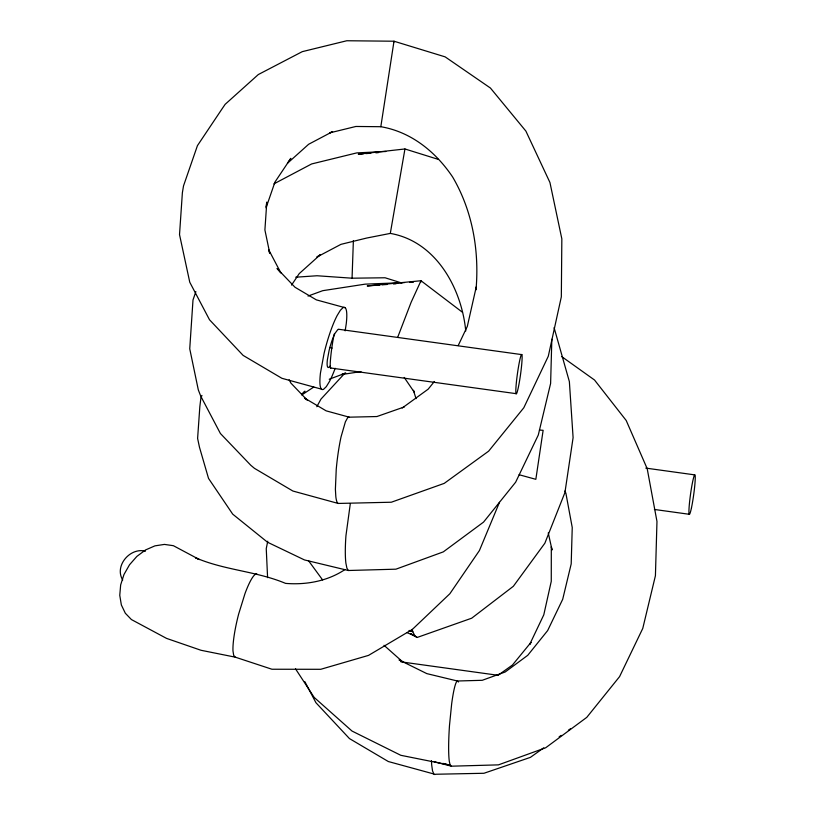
<?xml version="1.0" encoding="UTF-8"?>
<svg xmlns="http://www.w3.org/2000/svg" width="815" height="815" viewBox="0 0 815 815"><rect width="100%" height="100%" fill="white"/><g stroke="black" fill="none" stroke-linecap="round" stroke-linejoin="round"><path stroke-width="1.22" d="M551.837 339.234L550.614 383.457L538.287 435.037L515.64 482.205L483.55 522.109L443.299 551.877L395.927 569.176L348.362 570.5L304.474 559.936L267.524 542.23L232.713 514.153L208.528 478.405L199.461 447.19L197.607 438.419L199.838 406.644L200.918 397.751L201.947 395.428M353.384 240.527L352.06 278.2L317.055 275.755L295.733 277.202M458.193 345.58L467.321 326.377L476.255 286.89L476.011 289.824C479.403 250.775 472.598 211.085 452.651 177.028C435.821 151.926 411.218 131.867 380.819 126.712L394.002 41.219L445.143 56.867L490.426 88.03L525.889 131.093L549.942 182.509L561.841 238.866L561.331 296.833L548.291 356.237L523.811 407.755L488.623 451.174L444.226 483.377L391.332 502.223L338.225 503.446L292.88 491.027L254.443 468.33L250.786 465.263L220.407 433.509L200.724 396.1L198.31 389.886L189.742 348.8L193.002 299.94L195.875 291.638M393.94 42.085L394.002 41.219L346.813 40.75L302.273 51.651L258.304 74.552L225.144 104.33L221.772 109.281L197.434 145.651L183.528 185.84L182.377 192.737L179.524 234.608L189.763 282.224L209.506 319.755L243.135 355.411L281.909 378.303L321.518 389.152M317.157 256.919L340.955 244.347L366.709 238.041L390.304 233.406L404.943 148.972L438.439 159.424M345.163 330.849L346.243 323.82A43.552 7.865 -74.7 0 0 343.105 307.612L340.375 310.26L337.166 315.517A42.013 7.59 -74.7 0 0 324.085 353.313L320.448 373.076A43.552 7.865 -74.7 0 0 323.586 389.285L326.316 386.636L329.525 381.389A42.013 7.59 -74.7 0 0 335.189 368.278M266.026 206.694L266.8 202.089L264.906 229.952L269.673 252.823M350.287 503.813L345.947 535.72A42.176 6.449 -84.1 0 0 345.886 563.114L346.905 568.177L348.362 570.5M267.748 541.201L266.25 548.627L267.595 577.652M266.047 207.825L274.981 182.01L290.823 158.344L287.451 163.295L308.64 144.265L332.591 131.623L329.515 132.927L355.88 126.468L380.819 126.712M397.669 337.349L411.117 302.314L420.998 280.737L462.513 312.318M499.473 502.325L479.424 550.533L449.86 593.738L412.288 629.465L368.523 655.392L320.753 669.298L271.925 669.237L235.25 657.155L200.979 650.268L166.535 638.389L131.409 619.553L125.327 613.237L121.354 604.964L119.764 595.307L120.661 584.915L123.982 574.504L129.514 564.785L136.859 556.411L145.528 549.952L154.942 545.856L164.436 544.41L173.381 545.693L199.451 559.589M316.811 406.705L320.967 399.106L344.735 373.352M291.546 285.097L299.227 273.616L320.173 254.81L317.096 256.817M531.044 642.475L529.668 644.471L543.788 614.836L551.266 581.299L551.317 546.733L552.05 549.993L548.25 532.878M434.375 381.512L428.16 389.173L402.203 408.009M530.932 642.454L512.482 664.999L498.413 675.044M301.652 394.908L304.953 391.169L301.764 394.236M330.085 366.149L328.822 367.371A20.181 3.647 -74.7 0 1 327.365 359.863L329.056 350.705A19.468 3.515 -74.7 0 1 335.118 333.182L337.868 329.525A20.181 3.647 -74.7 0 1 338.816 329.586M543.748 747.834L530.412 757.369L483.957 773.272L435.607 774.25A42.319 6.693 -83 0 1 433.865 773.985L388.317 761.526L349.441 738.573L315.935 702.713L304.892 681.727M559.131 736.841L561.189 735.375M568.371 730.24L570.418 728.783M302.467 394.501L313.775 387.033M344.959 569.563C327.63 581.156 306.165 585.078 285.586 583.387C256.521 571.162 224.42 570.286 195.488 557.735L198.544 559.243M273.901 183.874L311.636 163.947L356.787 152.894L385.811 151.498M308.029 296.069L322.74 290.68L365.151 284.15L404.535 282.591M329.229 379.22L345.723 373.076L341.454 374.584L360.994 371.579M410.556 633.622L417.127 637.473L471.691 618.198L513.358 586.28L544.858 543.218L564.927 492.566L573.098 437.635L569.369 381.624L554.088 327.661M404.393 406.909L376.887 416.536L349.258 417.178L326.163 410.852L304.494 398.056L306.328 399.595M404.943 148.972L358.305 154.188L363.327 153.801M365.833 153.607L370.856 153.22M375.878 152.833L378.384 152.639M379.749 285.005L367.229 285.943L420.998 280.737L421.049 281.939M382.245 284.822L387.257 284.455M393.513 283.987L396.019 283.803M409.609 282.397L413.419 282.245M434.232 761.689L451.327 766.192L498.434 764.867L545.673 747.773L586.769 717.373L619.583 676.613L642.77 628.416L655.423 575.706L656.971 521.457L647.202 468.696L626.205 420.489L594.522 380.014L561.657 356.562M352.06 278.2L385.067 277.772L401.866 283.029M539.438 430.076L543.136 430.31L535.842 479.322L519.084 474.727M338.734 329.28L521.855 354.627A19.855 1.589 -82.1 0 1 518.615 386.055A19.855 1.589 -82.1 0 1 516.445 381.746A19.855 1.589 -82.1 0 1 521.855 354.627M330.452 367.962L516.089 393.655M645.796 468.105L694.686 474.87M654.384 509.457L689.49 514.316M400.949 661.851L497.945 675.278M145.437 551.205C130.145 547.099 114.059 565.956 122.719 579.995M442.84 763.37L450.175 765.193L451.327 766.192M345.163 307.744L316.332 299.859L295.01 287.257L277.059 268.492L280.187 272.179M329.678 347.445L332.123 348.117M409.232 630.616L412.808 631.717L414.967 636.067L417.127 637.473M390.304 233.406C435.944 241.362 461.626 288.204 465.752 330.992M409.222 630.443L412.808 631.717L412.146 629.384M406.848 632.532L414.967 636.067L410.577 633.52M458.519 681.992L457.368 680.994L426.805 673.618L399.075 659.926L402.61 661.821L384.028 645.307M307.296 400.216L290.873 383.06L289.121 379.729M235.25 657.155L233.691 655.392L232.978 650.91A43.796 7.732 -75.2 0 1 238.612 614.194L244.999 593.565A41.911 7.396 -75.2 0 1 256.837 573.913M308.406 560.547L322.587 579.903M404.209 377.437L414.163 392.025L413.409 390.304L416.047 398.637M295.499 668.809L314.183 697.426L352.019 731.055L400.817 755.301L450.175 765.193L449.31 761.363A42.278 4.615 -85.7 0 1 449.503 725.35L451.663 703.824A43.511 4.747 -85.7 0 1 457.368 681.004L482.236 680.301L505.198 671.988L527.733 655.321L547.649 630.576L562.707 599.269L571.193 563.919L572.242 527.529L565.895 493.269L564.907 491.017M280.971 273.106L268.756 249.879L269.592 253.159M433.855 773.995L432.521 770.847L431.695 765.041A43.684 6.907 -83 0 1 431.471 760.65M330.88 367.942A19.855 1.589 -82.1 0 1 330.737 356.838A19.855 1.589 -82.1 0 1 334.242 334.007M338.225 503.446A41.575 6.367 -83 0 1 335.821 496.569L335.393 489.265L336.238 469.369A44.489 6.815 -83 0 1 341.057 436.85L345.377 421.864L347.445 418.085A41.575 6.367 -83 0 1 349.258 417.178M691.517 507.582A19.957 1.599 -82.1 0 0 695.063 475.186A19.957 1.599 -82.1 0 0 689.684 501.001A19.957 1.599 -82.1 0 0 691.517 507.582"/></g></svg>
